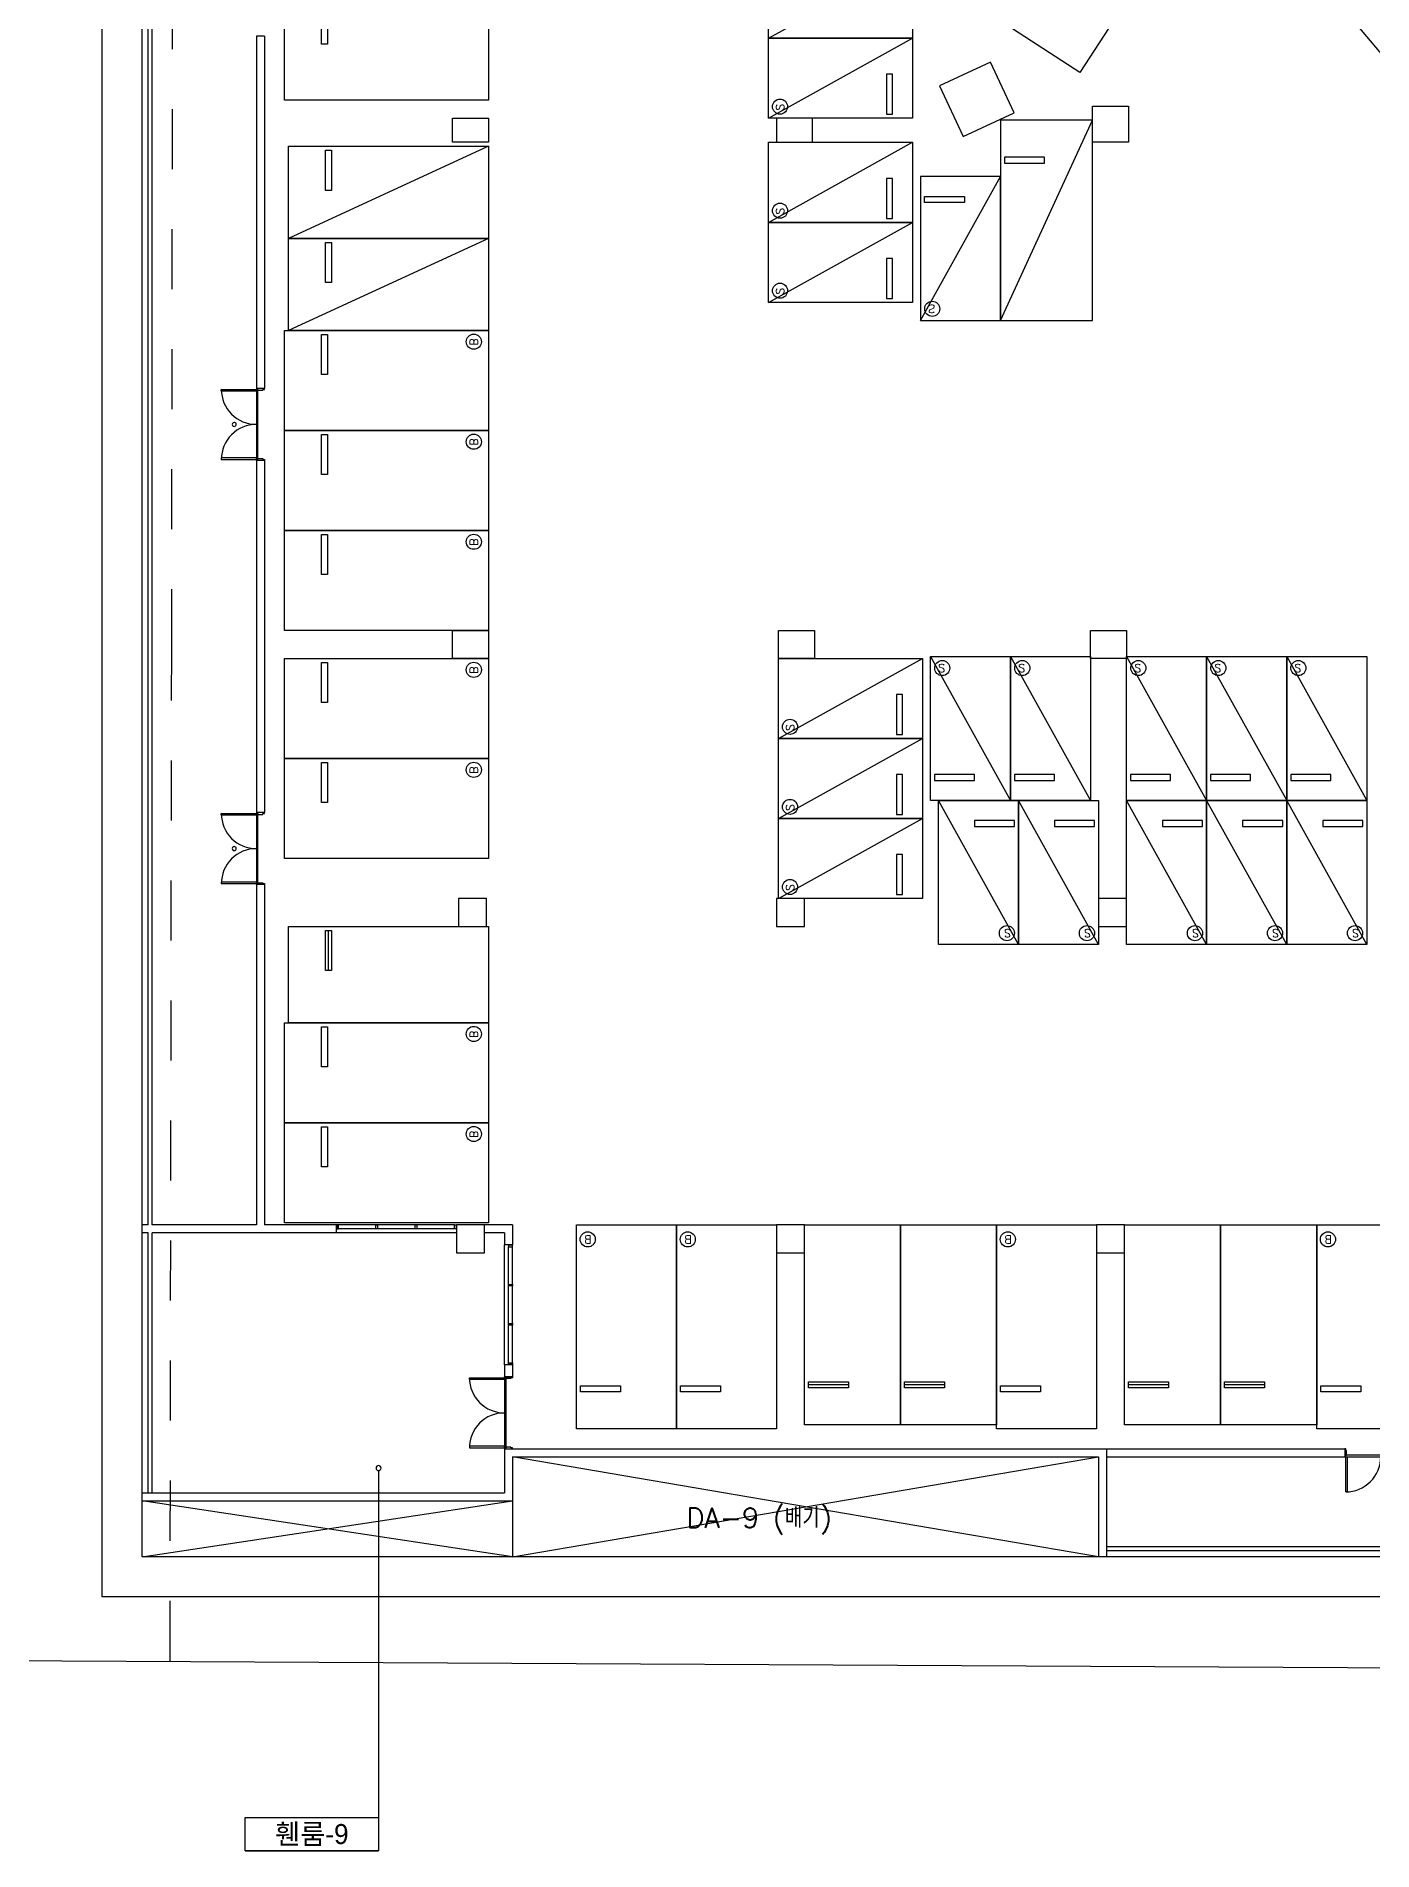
# Model space of a CAD drawing. Header units: millimetres. Extents: x -7614 to 421357, y 87385 to 341757.
# Drawn here: x 321320 to 354720, y 87385 to 132727 of the extents above; entities that cross this region are included whole.
import ezdxf
from ezdxf.enums import TextEntityAlignment as Align

# ---------------------------------------------------------------- set-up
doc = ezdxf.new("R2010")
doc.units = ezdxf.units.MM
doc.header["$LTSCALE"] = 600
doc.header["$MEASUREMENT"] = 0
doc.linetypes.add('HIDDEN', pattern=[2, 1, -1])
for name, color, linetype in [('e-plan', 9, 'CONTINUOUS'), ('e-room-box', 7, 'CONTINUOUS'), ('e-text', 6, 'CONTINUOUS')]:
    doc.layers.add(name, color=color, linetype=linetype)
doc.styles.add('kiahn', font='romans.shx', dxfattribs={"bigfont": 'cadhs.shx'})
doc.styles.add('돋움', font='Dotum.ttf')

msp = doc.modelspace()

# ---------------------------------------------------------------- linework, layer by layer
at = {"layer": 'e-plan'}
for p, q in [((323970, 94727), (323970, 148527)), ((324120, 103027), (324120, 148677)), ((324220, 103027), (324220, 148577)), ((322970, 93727), (322970, 147527)), ((339620, 132677), (343220, 134677)), ((339620, 132677), (339620, 134677)), ((343220, 134677), (343220, 132677)), ((347399, 131822), (344380, 133783)), ((327520, 131127), (327520, 133627)), ((328445, 132527), (328445, 133527)), ((328595, 133527), (328595, 132527)), ((332620, 133627), (332620, 131127)), ((348488, 133499), (347399, 131822)), ((355826, 131234), (354215, 133146)), ((326820, 132727), (326820, 123927)), ((327020, 132727), (326820, 132727)), ((327020, 132727), (327020, 123927)), ((328595, 132527), (328445, 132527)), ((339620, 130677), (343220, 132677)), ((343220, 132677), (339620, 132677)), ((339620, 130677), (339620, 132677)), ((339620, 132677), (343220, 132677)), ((343220, 132677), (343220, 130677)), ((342720, 131777), (342570, 131777)), ((342570, 131777), (342570, 130777)), ((342720, 130777), (342720, 131777)), ((332620, 131127), (327520, 131127)), ((343220, 130677), (339620, 130677)), ((340720, 130677), (339820, 130677)), ((339820, 130677), (339820, 130077)), ((340720, 130077), (340720, 130677)), ((342570, 130777), (342720, 130777)), ((345420, 125627), (347720, 130627)), ((347720, 130627), (345420, 130627)), ((345420, 130627), (345420, 125627)), ((347720, 125627), (347720, 130627)), ((332620, 129977), (327620, 127677)), ((327620, 127677), (327620, 129977)), ((327620, 129977), (332620, 129977)), ((328545, 129877), (328695, 129877)), ((328545, 128877), (328545, 129877)), ((328695, 129877), (328695, 128877)), ((332620, 129977), (332620, 127677)), ((339620, 128077), (343220, 130077)), ((339620, 128077), (339620, 130077)), ((339620, 130077), (343220, 130077)), ((339820, 130077), (340720, 130077)), ((343220, 130077), (343220, 128077)), ((345520, 129702), (345520, 129552)), ((346520, 129702), (345520, 129702)), ((346520, 129552), (346520, 129702)), ((343420, 125627), (345420, 129227)), ((343420, 129227), (343420, 125627)), ((345420, 129227), (343420, 129227)), ((345420, 125627), (345420, 129227)), ((345520, 129552), (346520, 129552)), ((328695, 128877), (328545, 128877)), ((342720, 129177), (342570, 129177)), ((342570, 129177), (342570, 128177)), ((342720, 128177), (342720, 129177)), ((343520, 128577), (343520, 128727)), ((343520, 128727), (344520, 128727)), ((344520, 128577), (343520, 128577)), ((344520, 128727), (344520, 128577)), ((339620, 126077), (343220, 128077)), ((343220, 128077), (339620, 128077)), ((339620, 126077), (339620, 128077)), ((339620, 128077), (343220, 128077)), ((342570, 128177), (342720, 128177)), ((343220, 128077), (343220, 126077)), ((332620, 127677), (327620, 125377)), ((332620, 127677), (327620, 127677)), ((327620, 125377), (327620, 127677)), ((327620, 127677), (332620, 127677)), ((328545, 127577), (328695, 127577)), ((328545, 126577), (328545, 127577)), ((328695, 127577), (328695, 126577)), ((332620, 127677), (332620, 125377)), ((342720, 127177), (342570, 127177)), ((342570, 127177), (342570, 126177)), ((342720, 126177), (342720, 127177)), ((328695, 126577), (328545, 126577)), ((343220, 126077), (339620, 126077)), ((342570, 126177), (342720, 126177)), ((343420, 125627), (345420, 125627)), ((345420, 125627), (347720, 125627)), ((327520, 122877), (327520, 125377)), ((327520, 125377), (332620, 125377)), ((332620, 125377), (327620, 125377)), ((328445, 125277), (328595, 125277)), ((328445, 124277), (328445, 125277)), ((328595, 125277), (328595, 124277)), ((332620, 125377), (332620, 122877)), ((328595, 124277), (328445, 124277)), ((325945, 123902), (326820, 123902)), ((325945, 123862), (325945, 123902)), ((326820, 123862), (325945, 123862)), ((327020, 123927), (326820, 123927)), ((327020, 123927), (326820, 123927)), ((326820, 123927), (326820, 123902)), ((326820, 123902), (326820, 122152)), ((326820, 123902), (326860, 123902)), ((326820, 123902), (326820, 123862)), ((326860, 123902), (326860, 123882)), ((326860, 122172), (326860, 123882)), ((326860, 123882), (326980, 123882)), ((326980, 123882), (326980, 123902)), ((326980, 123902), (327020, 123902)), ((327020, 123902), (327020, 123927)), ((327520, 120377), (327520, 122877)), ((327520, 122877), (332620, 122877)), ((332620, 122877), (327520, 122877)), ((328445, 122777), (328595, 122777)), ((328445, 121777), (328445, 122777)), ((328595, 122777), (328595, 121777)), ((332620, 122877), (332620, 120377)), ((326820, 122192), (325945, 122192)), ((325945, 122192), (325945, 122152)), ((325945, 122152), (326820, 122152)), ((326820, 122152), (326820, 122192)), ((326820, 122127), (326820, 122152)), ((326820, 122152), (326860, 122152)), ((326820, 122127), (326820, 113327)), ((327020, 122127), (326820, 122127)), ((327020, 122127), (326820, 122127)), ((326860, 122152), (326860, 122172)), ((326860, 122172), (326980, 122172)), ((326980, 122172), (326980, 122152)), ((326980, 122152), (327020, 122152)), ((327020, 122152), (327020, 122127)), ((327020, 122127), (327020, 113327)), ((328595, 121777), (328445, 121777)), ((332620, 120377), (327520, 120377)), ((327520, 117877), (327520, 120377)), ((327520, 120377), (332620, 120377)), ((328445, 120277), (328595, 120277)), ((328445, 119277), (328445, 120277)), ((328595, 120277), (328595, 119277)), ((332620, 120377), (332620, 117877)), ((328595, 119277), (328445, 119277)), ((332620, 117877), (327520, 117877)), ((331720, 117877), (332620, 117877)), ((331720, 117177), (331720, 117877)), ((332620, 117877), (332620, 117177)), ((339870, 117877), (340770, 117877)), ((339870, 117177), (339870, 117877)), ((340770, 117877), (340770, 117177)), ((347670, 117877), (348570, 117877)), ((347670, 117177), (347670, 117877)), ((348570, 117877), (348570, 117177)), ((327520, 114677), (327520, 117177)), ((327520, 117177), (332620, 117177)), ((328445, 117077), (328595, 117077)), ((328445, 116077), (328445, 117077)), ((328595, 117077), (328595, 116077)), ((332620, 117177), (331720, 117177)), ((332620, 117177), (332620, 114677)), ((340770, 117177), (339870, 117177)), ((339870, 115177), (343470, 117177)), ((339870, 115177), (339870, 117177)), ((339870, 117177), (343470, 117177)), ((343470, 117177), (343470, 115177)), ((343670, 117227), (345670, 113627)), ((343670, 113627), (343670, 117227)), ((343670, 117227), (345670, 117227)), ((345670, 117227), (347670, 113627)), ((345670, 113627), (345670, 117227)), ((345670, 117227), (347670, 117227)), ((345670, 117227), (345670, 113627)), ((347670, 117227), (347670, 113627)), ((348570, 117177), (347670, 117177)), ((348570, 117227), (350570, 113627)), ((348570, 113627), (348570, 117227)), ((348570, 117227), (350570, 117227)), ((350570, 117227), (352570, 113627)), ((350570, 113627), (350570, 117227)), ((350570, 117227), (352570, 117227)), ((350570, 117227), (350570, 113627)), ((352570, 117227), (354570, 113627)), ((352570, 113627), (352570, 117227)), ((352570, 117227), (354570, 117227)), ((352570, 117227), (352570, 113627)), ((354570, 117227), (354570, 113627)), ((328595, 116077), (328445, 116077)), ((342970, 116277), (342820, 116277)), ((342820, 116277), (342820, 115277)), ((342970, 115277), (342970, 116277)), ((339870, 113177), (343470, 115177)), ((343470, 115177), (339870, 115177)), ((339870, 113177), (339870, 115177)), ((339870, 115177), (343470, 115177)), ((342820, 115277), (342970, 115277)), ((343470, 115177), (343470, 113177)), ((327520, 112177), (327520, 114677)), ((327520, 114677), (332620, 114677)), ((332620, 114677), (327520, 114677)), ((328445, 114577), (328595, 114577)), ((328445, 113577), (328445, 114577)), ((328595, 114577), (328595, 113577)), ((332620, 114677), (332620, 112177)), ((342970, 114277), (342820, 114277)), ((342820, 114277), (342820, 113277)), ((342970, 113277), (342970, 114277)), ((344770, 114277), (343770, 114277)), ((343770, 114277), (343770, 114127)), ((344770, 114127), (344770, 114277)), ((346770, 114277), (345770, 114277)), ((345770, 114277), (345770, 114127)), ((346770, 114127), (346770, 114277)), ((349670, 114277), (348670, 114277)), ((348670, 114277), (348670, 114127)), ((349670, 114127), (349670, 114277)), ((351670, 114277), (350670, 114277)), ((350670, 114277), (350670, 114127)), ((351670, 114127), (351670, 114277)), ((353670, 114277), (352670, 114277)), ((352670, 114277), (352670, 114127)), ((353670, 114127), (353670, 114277)), ((343770, 114127), (344770, 114127)), ((345770, 114127), (346770, 114127)), ((348670, 114127), (349670, 114127)), ((350670, 114127), (351670, 114127)), ((352670, 114127), (353670, 114127)), ((328595, 113577), (328445, 113577)), ((345670, 113627), (343670, 113627)), ((345870, 110027), (343870, 113627)), ((343870, 110027), (343870, 113627)), ((343870, 113627), (345870, 113627)), ((347670, 113627), (345670, 113627)), ((347870, 110027), (345870, 113627)), ((345870, 113627), (345870, 110027)), ((345870, 110027), (345870, 113627)), ((345870, 113627), (347870, 113627)), ((347870, 113627), (347870, 110027)), ((350570, 110027), (348570, 113627)), ((350570, 113627), (348570, 113627)), ((348570, 110027), (348570, 113627)), ((348570, 113627), (350570, 113627)), ((352570, 110027), (350570, 113627)), ((352570, 113627), (350570, 113627)), ((350570, 113627), (350570, 110027)), ((350570, 110027), (350570, 113627)), ((350570, 113627), (352570, 113627)), ((354570, 110027), (352570, 113627)), ((354570, 113627), (352570, 113627)), ((352570, 113627), (352570, 110027)), ((352570, 110027), (352570, 113627)), ((352570, 113627), (354570, 113627)), ((354570, 113627), (354570, 110027)), ((325945, 113302), (326820, 113302)), ((325945, 113262), (325945, 113302)), ((326820, 113262), (325945, 113262)), ((327020, 113327), (326820, 113327)), ((327020, 113327), (326820, 113327)), ((326820, 113327), (326820, 113302)), ((326820, 113302), (326820, 111552)), ((326820, 113302), (326860, 113302)), ((326820, 113302), (326820, 113262)), ((326860, 113302), (326860, 113282)), ((326860, 111572), (326860, 113282)), ((326860, 113282), (326980, 113282)), ((326980, 113282), (326980, 113302)), ((326980, 113302), (327020, 113302)), ((327020, 113302), (327020, 113327)), ((339870, 111177), (343470, 113177)), ((343470, 113177), (339870, 113177)), ((339870, 111177), (339870, 113177)), ((339870, 113177), (343470, 113177)), ((342820, 113277), (342970, 113277)), ((343470, 113177), (343470, 111177)), ((344770, 113127), (344770, 112977)), ((345770, 113127), (344770, 113127)), ((344770, 112977), (345770, 112977)), ((345770, 112977), (345770, 113127)), ((346770, 113127), (346770, 112977)), ((347770, 113127), (346770, 113127)), ((346770, 112977), (347770, 112977)), ((347770, 112977), (347770, 113127)), ((349470, 113127), (349470, 112977)), ((350470, 113127), (349470, 113127)), ((349470, 112977), (350470, 112977)), ((350470, 112977), (350470, 113127)), ((351470, 113127), (351470, 112977)), ((352470, 113127), (351470, 113127)), ((351470, 112977), (352470, 112977)), ((352470, 112977), (352470, 113127)), ((353470, 113127), (353470, 112977)), ((354470, 113127), (353470, 113127)), ((353470, 112977), (354470, 112977)), ((354470, 112977), (354470, 113127)), ((332620, 112177), (327520, 112177)), ((342970, 112277), (342820, 112277)), ((342820, 112277), (342820, 111277)), ((342970, 111277), (342970, 112277)), ((326820, 111592), (325945, 111592)), ((325945, 111592), (325945, 111552)), ((325945, 111552), (326820, 111552)), ((326820, 111552), (326820, 111592)), ((326820, 111527), (326820, 111552)), ((326820, 111552), (326860, 111552)), ((326860, 111552), (326860, 111572)), ((326860, 111572), (326980, 111572)), ((326980, 111572), (326980, 111552)), ((326980, 111552), (327020, 111552)), ((327020, 111552), (327020, 111527)), ((326820, 111527), (326820, 103027)), ((327020, 111527), (326820, 111527)), ((327020, 111527), (326820, 111527)), ((327020, 111527), (327020, 103027)), ((332570, 111177), (331870, 111177)), ((331870, 111177), (331870, 110477)), ((332570, 110477), (332570, 111177)), ((340520, 111177), (339820, 111177)), ((339820, 111177), (339820, 110477)), ((343470, 111177), (339870, 111177)), ((340520, 110477), (340520, 111177)), ((342820, 111277), (342970, 111277)), ((348570, 111177), (347870, 111177)), ((347870, 111177), (347870, 110477)), ((348570, 110477), (348570, 111177)), ((327620, 108077), (327620, 110477)), ((327620, 110477), (332620, 110477)), ((328545, 110377), (328695, 110377)), ((328545, 109377), (328545, 110377)), ((328620, 109377), (328620, 110377)), ((328695, 110377), (328695, 109377)), ((331870, 110477), (332570, 110477)), ((332620, 110477), (332620, 108077)), ((339820, 110477), (340520, 110477)), ((347870, 110477), (348570, 110477)), ((345870, 110027), (343870, 110027)), ((347870, 110027), (345870, 110027)), ((350570, 110027), (348570, 110027)), ((352570, 110027), (350570, 110027)), ((354570, 110027), (352570, 110027)), ((328695, 109377), (328545, 109377)), ((327520, 105577), (327520, 108077)), ((327520, 108077), (332620, 108077)), ((332620, 108077), (327620, 108077)), ((328445, 107977), (328595, 107977)), ((328445, 106977), (328445, 107977)), ((328595, 107977), (328595, 106977)), ((332620, 108077), (332620, 105577)), ((328595, 106977), (328445, 106977)), ((332620, 105577), (327520, 105577)), ((327520, 103077), (327520, 105577)), ((327520, 105577), (332620, 105577)), ((328445, 105477), (328595, 105477)), ((328445, 104477), (328445, 105477)), ((328595, 105477), (328595, 104477)), ((332620, 105577), (332620, 103077)), ((328595, 104477), (328445, 104477)), ((324120, 103027), (323970, 103027)), ((326820, 103027), (324220, 103027)), ((328820, 103027), (327020, 103027)), ((332620, 103077), (327520, 103077)), ((328820, 102827), (328820, 103027)), ((328870, 103027), (328830, 103027)), ((328830, 103027), (328830, 102927)), ((328830, 102927), (328870, 102927)), ((331770, 103027), (328870, 103027)), ((328870, 102927), (328870, 103027)), ((331770, 102927), (328870, 102927)), ((329810, 103027), (329850, 103027)), ((329810, 102927), (329810, 103027)), ((329850, 102927), (329810, 102927)), ((329850, 103027), (329850, 102927)), ((330790, 103027), (330830, 103027)), ((330790, 102927), (330790, 103027)), ((330830, 102927), (330790, 102927)), ((330830, 103027), (330830, 102927)), ((331770, 103027), (331810, 103027)), ((331770, 102927), (331770, 103027)), ((331810, 102927), (331770, 102927)), ((331810, 103027), (331810, 102927)), ((332520, 103027), (331820, 103027)), ((331820, 103027), (331820, 102327)), ((333220, 103027), (332470, 103027)), ((332520, 102327), (332520, 103027)), ((333220, 103027), (333220, 102527)), ((334820, 97927), (334820, 103027)), ((334820, 103027), (337320, 103027)), ((337320, 103027), (337320, 97927)), ((337320, 97927), (337320, 103027)), ((337320, 103027), (339820, 103027)), ((340520, 103027), (339820, 103027)), ((339820, 103027), (339820, 102327)), ((339820, 103027), (339820, 97927)), ((340520, 102327), (340520, 103027)), ((340520, 98027), (340520, 103027)), ((340520, 103027), (342920, 103027)), ((342920, 103027), (342920, 98027)), ((342920, 98027), (342920, 103027)), ((342920, 103027), (345320, 103027)), ((345320, 97927), (345320, 103027)), ((345320, 103027), (347820, 103027)), ((345320, 103027), (345320, 98027)), ((348520, 103027), (347820, 103027)), ((347820, 103027), (347820, 102327)), ((347820, 103027), (347820, 97927)), ((348520, 102327), (348520, 103027)), ((348520, 98027), (348520, 103027)), ((348520, 103027), (350920, 103027)), ((350920, 103027), (350920, 98027)), ((350920, 98027), (350920, 103027)), ((350920, 103027), (353320, 103027)), ((353320, 97927), (353320, 103027)), ((353320, 103027), (355820, 103027)), ((353320, 103027), (353320, 98027)), ((324120, 102827), (323970, 102827)), ((324120, 96327), (324120, 102827)), ((324220, 96327), (324220, 102827)), ((328820, 102827), (324220, 102827)), ((331820, 102827), (328820, 102827)), ((333020, 102827), (332520, 102827)), ((333020, 102827), (333020, 102527)), ((333220, 102527), (333020, 102527)), ((333220, 102527), (333020, 102527)), ((333020, 99527), (333020, 102527)), ((333220, 102517), (333120, 102517)), ((333120, 102517), (333120, 102477)), ((333120, 99577), (333120, 102477)), ((333120, 102477), (333220, 102477)), ((333220, 102477), (333220, 102517)), ((333220, 99577), (333220, 102477)), ((331820, 102327), (332520, 102327)), ((339820, 102327), (340520, 102327)), ((347820, 102327), (348520, 102327)), ((333120, 101497), (333120, 101537)), ((333120, 101537), (333220, 101537)), ((333220, 101497), (333120, 101497)), ((333220, 101537), (333220, 101497)), ((333120, 100517), (333120, 100557)), ((333120, 100557), (333220, 100557)), ((333220, 100517), (333120, 100517)), ((333220, 100557), (333220, 100517)), ((333020, 99527), (333020, 99227)), ((333220, 99527), (333020, 99527)), ((333120, 99537), (333120, 99577)), ((333120, 99577), (333220, 99577)), ((333220, 99537), (333120, 99537)), ((333220, 99577), (333220, 99537)), ((333220, 99527), (333220, 99227)), ((332145, 99202), (333020, 99202)), ((332145, 99162), (332145, 99202)), ((333020, 99162), (332145, 99162)), ((333220, 99227), (333020, 99227)), ((333020, 99202), (333020, 99227)), ((333020, 99227), (333220, 99227)), ((333020, 99202), (333020, 97452)), ((333020, 99202), (333020, 99162)), ((333060, 99202), (333020, 99202)), ((333060, 99182), (333060, 99202)), ((333060, 97472), (333060, 99182)), ((333180, 99182), (333060, 99182)), ((333220, 99202), (333180, 99202)), ((333180, 99202), (333180, 99182)), ((333220, 99227), (333220, 99202)), ((334920, 98852), (334920, 99002)), ((334920, 99002), (335920, 99002)), ((335920, 98852), (334920, 98852)), ((335920, 99002), (335920, 98852)), ((337420, 98852), (337420, 99002)), ((337420, 99002), (338420, 99002)), ((338420, 98852), (337420, 98852)), ((338420, 99002), (338420, 98852)), ((340620, 98952), (340620, 99102)), ((340620, 99102), (341620, 99102)), ((341620, 99027), (340620, 99027)), ((341620, 98952), (340620, 98952)), ((341620, 99102), (341620, 98952)), ((343020, 98952), (343020, 99102)), ((343020, 99102), (344020, 99102)), ((344020, 99027), (343020, 99027)), ((344020, 98952), (343020, 98952)), ((344020, 99102), (344020, 98952)), ((345420, 98852), (345420, 99002)), ((345420, 99002), (346420, 99002)), ((346420, 98852), (345420, 98852)), ((346420, 99002), (346420, 98852)), ((348620, 98952), (348620, 99102)), ((348620, 99102), (349620, 99102)), ((349620, 99027), (348620, 99027)), ((349620, 98952), (348620, 98952)), ((349620, 99102), (349620, 98952)), ((351020, 98952), (351020, 99102)), ((351020, 99102), (352020, 99102)), ((352020, 99027), (351020, 99027)), ((352020, 98952), (351020, 98952)), ((352020, 99102), (352020, 98952)), ((353420, 98852), (353420, 99002)), ((353420, 99002), (354420, 99002)), ((354420, 98852), (353420, 98852)), ((354420, 99002), (354420, 98852)), ((342920, 98027), (340520, 98027)), ((345320, 98027), (342920, 98027)), ((350920, 98027), (348520, 98027)), ((353320, 98027), (350920, 98027)), ((333020, 97492), (332145, 97492)), ((332145, 97492), (332145, 97452)), ((333020, 97452), (333020, 97492)), ((337320, 97927), (334820, 97927)), ((339820, 97927), (337320, 97927)), ((347820, 97927), (345320, 97927)), ((355820, 97927), (353320, 97927)), ((332145, 97452), (333020, 97452)), ((333060, 97452), (333020, 97452)), ((333020, 97452), (333020, 97427)), ((333020, 97427), (348070, 97427)), ((333020, 97427), (333020, 96327)), ((333020, 97427), (333220, 97427)), ((333180, 97472), (333060, 97472)), ((333060, 97472), (333060, 97452)), ((333180, 97452), (333180, 97472)), ((333220, 97452), (333180, 97452)), ((333220, 97427), (333220, 97452)), ((333220, 97227), (347870, 97227)), ((333220, 97227), (333220, 96127)), ((333220, 97227), (333220, 96127)), ((347870, 94727), (333220, 97227)), ((333220, 94727), (347870, 97227)), ((347870, 97227), (347870, 94727)), ((348070, 97427), (348070, 94727)), ((348070, 97427), (354020, 97427)), ((348070, 97227), (354020, 97227)), ((354020, 97427), (354020, 97227)), ((354045, 97427), (354020, 97427)), ((354020, 97427), (354020, 97227)), ((354020, 97227), (354045, 97227)), ((354045, 97387), (354045, 97427)), ((354065, 97387), (354045, 97387)), ((354045, 97227), (354045, 97267)), ((354045, 97267), (354065, 97267)), ((354045, 97227), (355795, 97227)), ((354045, 96352), (354045, 97227)), ((354045, 97227), (354085, 97227)), ((354065, 97267), (354065, 97387)), ((355775, 97267), (354065, 97267)), ((354085, 97227), (354085, 96352)), ((323970, 96327), (333020, 96327)), ((323970, 96327), (333020, 96327)), ((323970, 96127), (333220, 96127)), ((323970, 96127), (333220, 96127)), ((333220, 94727), (323970, 96127)), ((323970, 94727), (333220, 96127)), ((333220, 96127), (333220, 94727)), ((354085, 96352), (354045, 96352)), ((389270, 94977), (348070, 94977)), ((389270, 94877), (348070, 94877)), ((410020, 94727), (323970, 94727)), ((411020, 93727), (322970, 93727)), ((319664, 92140), (414593, 91642))]:
    msp.add_line(p, q, dxfattribs=at)
at = {"layer": 'e-plan', "linetype": 'HIDDEN', "ltscale": 2.5}
for p, q in [((324704, 117409), (324753, 148705)), ((324664, 92132), (324704, 117409))]:
    msp.add_line(p, q, dxfattribs=at)
at = {"layer": 'e-plan', "ltscale": 0.5}
for p, q in [((345166, 132082), (343897, 131491)), ((345757, 130814), (345166, 132082)), ((343897, 131491), (344489, 130222)), ((331720, 130677), (332620, 130677)), ((331720, 130077), (331720, 130677)), ((332620, 130677), (332620, 130077)), ((344489, 130222), (345757, 130814)), ((347720, 130977), (348620, 130977)), ((347720, 130077), (347720, 130977)), ((348620, 130977), (348620, 130077)), ((332620, 130077), (331720, 130077)), ((348620, 130077), (347720, 130077))]:
    msp.add_line(p, q, dxfattribs=at)
at = {"layer": 'e-plan', "lineweight": -3}
for centre in [(339908, 130969), (339908, 128369), (339908, 126369), (343712, 125915), (343962, 116939), (345962, 116939), (348862, 116939), (350862, 116939), (352862, 116939), (340158, 115469), (340158, 113469), (340158, 111469), (345578, 110315), (347578, 110315), (350278, 110315), (352278, 110315), (354278, 110315)]:
    msp.add_circle(centre, 189, dxfattribs=at)
at = {"layer": 'e-plan'}
for centre in [(332255, 125095), (332255, 122595), (332255, 120095), (332255, 116895), (332255, 114395), (332255, 107795), (332255, 105295), (335102, 102662), (337602, 102662), (345602, 102662), (353602, 102662)]:
    msp.add_circle(centre, 189, dxfattribs=at)
for centre, radius, start, end in [((326820, 123902), 875, 179.9999, 270.0001), ((326820, 122152), 875, 89.9998, 180), ((326270, 123027), 50, 120, 300), ((326270, 123027), 50, 300, 120), ((326820, 113302), 875, 179.9999, 270.0001), ((326270, 112427), 50, 120, 300), ((326270, 112427), 50, 300, 120), ((326820, 111552), 875, 89.9998, 180), ((333020, 99202), 875, 180, 270.0001), ((333020, 97452), 875, 89.9999, 180), ((354045, 97227), 875, 269.9999, 0.0001)]:
    msp.add_arc(centre, radius, start, end, dxfattribs=at)
at = {"layer": 'e-room-box'}
for p, q in [((329874, 96885), (329874, 87385)), ((326540, 88218), (329874, 88218)), ((326540, 87385), (326540, 88218)), ((329874, 88218), (329874, 87385)), ((326540, 87385), (329874, 87385)), ((329874, 87385), (326540, 87385))]:
    msp.add_line(p, q, dxfattribs=at)
for start, end in [(90, 270), (270, 90)]:
    msp.add_arc((329874, 96947), 62.5, start, end, dxfattribs=at)

# ---------------------------------------------------------------- texts
at = {"layer": 'e-plan', "lineweight": -3, "style": 'kiahn'}
for rotation, p in [(90, (340010, 130870)), (90, (340010, 128270)), (90, (340010, 126270)), (90, (340260, 115370)), (90, (340260, 113370)), (90, (340260, 111370)), (180, (345678, 110416)), (180, (347678, 110416)), (180, (350378, 110416)), (180, (352378, 110416)), (180, (354378, 110416))]:
    msp.add_text('S', height=200, rotation=rotation, dxfattribs=at).set_placement(p)
at = {"layer": 'e-plan', "lineweight": -3, "style": 'kiahn', "text_generation_flag": 4}
msp.add_text('S', height=200, dxfattribs=at).set_placement((343613, 126016))
at = {"layer": 'e-plan', "style": 'kiahn', "text_generation_flag": 4}
for rotation, p in [(90, (332154, 124996)), (90, (332154, 122496)), (90, (332154, 119996)), (90, (332154, 116796)), (90, (332154, 114296)), (90, (332154, 107696)), (90, (332154, 105196)), (180, (335201, 102560)), (180, (337701, 102560)), (180, (345701, 102560)), (180, (353701, 102560))]:
    msp.add_text('B', height=200, rotation=rotation, dxfattribs=at).set_placement(p)
at = {"layer": 'e-plan', "lineweight": -3, "style": 'kiahn'}
for p in [(343863, 116837), (345863, 116837), (348763, 116837), (350763, 116837), (352763, 116837)]:
    msp.add_text('S', height=200, dxfattribs=at).set_placement(p)
at = {"layer": 'e-plan', "style": 'kiahn'}
msp.add_text('DA-9 (배기)', height=500, dxfattribs=at).set_placement((341203, 95456), align=Align.RIGHT)
at = {"layer": 'e-text', "style": '돋움'}
msp.add_text('휀룸-9', height=500, dxfattribs=at).set_placement((328207, 87801), align=Align.MIDDLE_CENTER)

doc.saveas('drawing.dxf')
